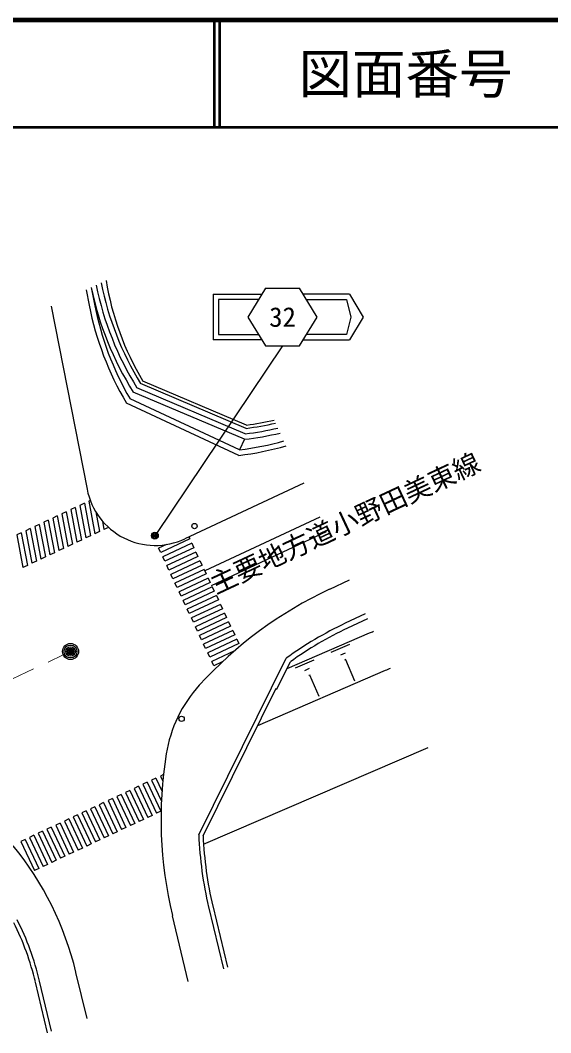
# Model space of a CAD drawing. Units: millimetres, scale not verified. Extents: x 40000 to 680000, y 20000 to 380000.
# Drawn here: x 490626 to 540185, y 285349 to 380000 of the extents above; entities that cross this region are included whole.
import ezdxf
from ezdxf.enums import TextEntityAlignment as Align

# ---------------------------------------------------------------- set-up
doc = ezdxf.new("R2010")
doc.units = ezdxf.units.MM
doc.header["$LTSCALE"] = 1000
doc.header["$PDMODE"] = 32
doc.header["$PDSIZE"] = 500
doc.linetypes.add('CHAIN', pattern=[18.5, 12, -1.5, 3.5, -1.5])
for name, color, linetype, lineweight in [('M-BGD', 7, 'Continuous', 25), ('M-BMK', 2, 'CHAIN', 13), ('M-BMK-SRVR', 3, 'Continuous', 25), ('M-STR-STRC', 7, 'Continuous', 25), ('M-TTL', 2, 'Continuous', 140), ('M-TTL-LINE', 7, 'Continuous', 50)]:
    doc.layers.add(name, color=color, linetype=linetype, lineweight=lineweight)
doc.layers.add('M-OTRS', color=6, linetype='Continuous')
doc.layers.add('M-TTL-TXT', color=7, linetype='Continuous')
doc.styles.add('ＭＳ ゴシック', font='')
doc.styles.get('ＭＳ ゴシック').set_extended_font_data('MS Gothic')

msp = doc.modelspace()

# ---------------------------------------------------------------- linework, layer by layer
at = {"layer": 'M-BGD'}
for p, q in [((497249, 355023), (497555, 353458)), ((496782, 354805), (497065, 353362)), ((493516, 353274), (496865, 336161)), ((511651, 341338), (501526, 345636)), ((511723, 341850), (501868, 346034)), ((511766, 342158), (502078, 346271)), ((511112, 339829), (500889, 344603)), ((511577, 340826), (501185, 345238)), ((511031, 339315), (500536, 344216)), ((511577, 340826), (511112, 339829)), ((517114, 336724), (506003, 331517)), ((497165, 335105), (497034, 335044)), ((495771, 334452), (495350, 334255)), ((495350, 334255), (495921, 331209)), ((495771, 334452), (496342, 331406)), ((496613, 334846), (496192, 334649)), ((496192, 334649), (496763, 331604)), ((496613, 334846), (497184, 331801)), ((497034, 335044), (497605, 331998)), ((493246, 333268), (492825, 333071)), ((493246, 333268), (493817, 330223)), ((494088, 333663), (493667, 333466)), ((493667, 333466), (494238, 330420)), ((494088, 333663), (494659, 330618)), ((494929, 334057), (494508, 333860)), ((494508, 333860), (495080, 330815)), ((494929, 334057), (495500, 331012)), ((497678, 334047), (498026, 332195)), ((498297, 333188), (498446, 332393)), ((518601, 333556), (507861, 328523)), ((491562, 332480), (491142, 332282)), ((491142, 332282), (491713, 329237)), ((491562, 332480), (492134, 329434)), ((492404, 332874), (491983, 332677)), ((491983, 332677), (492554, 329631)), ((492404, 332874), (492975, 329829)), ((492825, 333071), (493396, 330026)), ((498867, 332590), (498446, 332393)), ((490721, 332085), (490300, 331888)), ((490300, 331888), (490871, 328842)), ((490721, 332085), (491292, 329040)), ((496342, 331406), (495921, 331209)), ((497184, 331801), (496763, 331604)), ((498026, 332195), (497605, 331998)), ((506461, 331510), (503745, 330237)), ((506376, 331692), (506461, 331510)), ((508498, 327165), (519235, 332194)), ((494659, 330618), (494238, 330420)), ((495500, 331012), (495080, 330815)), ((504283, 330986), (503554, 330645)), ((503745, 330237), (503554, 330645)), ((506652, 331103), (503936, 329830)), ((506843, 330695), (504127, 329422)), ((506652, 331103), (506843, 330695)), ((492134, 329434), (491713, 329237)), ((492975, 329829), (492554, 329631)), ((493817, 330223), (493396, 330026)), ((504127, 329422), (503936, 329830)), ((507034, 330288), (504318, 329015)), ((507225, 329880), (504509, 328607)), ((507416, 329473), (504700, 328200)), ((507034, 330288), (507225, 329880)), ((507416, 329473), (507607, 329065)), ((491292, 329040), (490871, 328842)), ((504509, 328607), (504318, 329015)), ((507607, 329065), (504891, 327792)), ((507798, 328658), (505082, 327385)), ((507798, 328658), (507989, 328250)), ((504891, 327792), (504700, 328200)), ((507989, 328250), (505273, 326977)), ((508180, 327843), (505463, 326570)), ((508180, 327843), (508371, 327435)), ((521364, 327672), (519501, 326799)), ((505273, 326977), (505082, 327385)), ((505654, 326162), (505464, 326570)), ((508371, 327435), (505654, 326162)), ((508562, 327028), (505845, 325755)), ((508753, 326621), (506036, 325347)), ((508562, 327028), (508753, 326621)), ((506036, 325347), (505845, 325755)), ((508944, 326213), (506227, 324940)), ((509135, 325806), (506418, 324532)), ((508944, 326213), (509135, 325806)), ((506418, 324532), (506227, 324940)), ((509326, 325398), (506609, 324125)), ((509517, 324991), (506800, 323718)), ((509326, 325398), (509517, 324991)), ((506800, 323718), (506609, 324125)), ((509708, 324583), (506991, 323310)), ((509899, 324176), (507182, 322903)), ((510090, 323768), (507373, 322495)), ((509708, 324583), (509899, 324176)), ((510090, 323768), (510281, 323361)), ((522852, 324504), (520987, 323630)), ((523065, 324052), (521199, 323177)), ((507182, 322903), (506991, 323310)), ((510281, 323361), (507564, 322088)), ((510472, 322953), (507755, 321680)), ((510471, 322953), (510662, 322546)), ((507564, 322088), (507373, 322495)), ((510662, 322546), (507946, 321273)), ((510853, 322138), (508137, 320865)), ((510853, 322138), (511044, 321731)), ((515553, 319405), (523248, 322720)), ((507946, 321273), (507755, 321680)), ((511044, 321731), (508328, 320458)), ((510645, 321047), (508519, 320050)), ((519683, 320914), (521427, 321666)), ((507303, 303855), (515471, 320367)), ((508328, 320458), (508137, 320865)), ((508710, 319643), (508519, 320050)), ((509497, 320012), (508710, 319643)), ((514575, 317428), (515864, 320033)), ((516332, 319469), (518076, 320221)), ((520562, 320672), (520998, 320860)), ((520951, 320220), (521060, 320267)), ((521006, 320243), (521861, 318261)), ((512811, 314086), (524752, 319230)), ((517211, 319228), (517647, 319416)), ((517600, 318775), (517709, 318822)), ((517655, 318798), (518510, 316816)), ((507707, 303768), (514523, 317548)), ((507748, 302977), (528719, 312011)), ((502491, 308769), (502083, 308578)), ((502083, 308578), (503356, 305862)), ((502491, 308769), (503764, 306053)), ((503306, 309151), (502898, 308960)), ((502898, 308960), (503813, 307008)), ((503306, 309151), (503866, 307954)), ((504002, 309478), (503713, 309342)), ((503713, 309342), (503940, 308858)), ((500046, 307623), (499638, 307432)), ((500046, 307623), (501319, 304907)), ((500861, 308005), (500453, 307814)), ((500453, 307814), (501726, 305098)), ((500861, 308005), (502134, 305289)), ((501676, 308387), (501268, 308196)), ((501268, 308196), (502541, 305480)), ((501676, 308387), (502949, 305671)), ((498416, 306859), (498008, 306669)), ((498416, 306859), (499689, 304143)), ((499231, 307241), (498823, 307050)), ((498823, 307050), (500096, 304334)), ((499231, 307241), (500504, 304525)), ((499638, 307432), (500911, 304716)), ((496786, 306096), (496379, 305905)), ((496379, 305905), (497652, 303188)), ((496786, 306096), (498059, 303379)), ((497601, 306478), (497193, 306287)), ((497193, 306287), (498467, 303570)), ((497601, 306478), (498874, 303761)), ((498008, 306669), (499281, 303952)), ((503764, 306053), (503356, 305862)), ((494341, 304950), (493934, 304759)), ((494341, 304950), (495614, 302233)), ((495156, 305332), (494749, 305141)), ((494749, 305141), (496022, 302424)), ((495156, 305332), (496429, 302615)), ((495971, 305714), (495564, 305523)), ((495564, 305523), (496837, 302806)), ((495971, 305714), (497244, 302997)), ((501319, 304907), (500911, 304716)), ((502134, 305289), (501726, 305098)), ((502949, 305671), (502541, 305480)), ((492711, 304186), (492304, 303995)), ((492304, 303995), (493577, 301279)), ((492711, 304186), (493984, 301470)), ((493526, 304568), (493119, 304377)), ((493119, 304377), (494392, 301661)), ((493526, 304568), (494799, 301851)), ((493934, 304759), (495207, 302042)), ((499689, 304143), (499281, 303952)), ((500504, 304525), (500096, 304334)), ((491081, 303422), (490674, 303231)), ((490674, 303231), (491947, 300515)), ((491081, 303422), (492354, 300706)), ((491896, 303804), (491489, 303613)), ((491489, 303613), (492762, 300897)), ((491896, 303804), (493169, 301088)), ((497244, 302997), (496837, 302806)), ((498059, 303379), (497652, 303188)), ((498874, 303761), (498467, 303570)), ((495614, 302233), (495207, 302042)), ((496429, 302615), (496022, 302424)), ((493169, 301088), (492762, 300897)), ((493984, 301470), (493577, 301279)), ((494799, 301851), (494392, 301661)), ((492354, 300706), (491947, 300515)), ((506319, 290131), (504842, 296293)), ((509630, 291336), (508246, 297109)), ((510008, 291473), (508635, 297203)), ((496861, 286691), (495829, 290995)), ((493172, 285349), (492035, 290093)), ((493550, 285487), (492424, 290186))]:
    msp.add_line(p, q, dxfattribs=at)
for centre, radius in [((506901, 332717), 250), ((503200, 331818), 322), ((505697, 314695), 250)]:
    msp.add_circle(centre, radius, dxfattribs=at)
for centre, radius, start, end in [((526620, 361146), 30000, 191.77423, 212.02433), ((526620, 361146), 29500, 191.54408, 211.71953), ((526620, 361146), 29000, 191.30576, 211.40663), ((524990, 359980), 26700, 189.27948, 210.89393), ((525525, 358932), 29000, 191.07423, 210.49443), ((525525, 358932), 28500, 191.07423, 210.18383), ((508405, 368646), 27500, 276.77953, 283.22223), ((508405, 368646), 27000, 277.06043, 282.9979), ((508405, 368646), 26700, 277.23293, 282.85917), ((508405, 368646), 28000, 276.50633, 283.43837), ((507469, 368095), 29000, 277.05553, 286.01726), ((507469, 368095), 28500, 277.34343, 285.85553), ((503245, 337403), 6500, 191.07415, 295.11026), ((535844, 291940), 38500, 115.11023, 137.73003), ((536500, 291116), 36025, 115.50719, 125.71335), ((536500, 291116), 35525, 115.50719, 125.5132), ((513358, 345680), 25000, 293.30482, 294.22141), ((513358, 345680), 28800, 293.30482, 294.34466), ((516605, 309428), 12500, 137.73003, 170.85973), ((542275, 305298), 38500, 170.85973, 193.47963), ((542258, 305189), 34980, 182.18668, 193.37566), ((542258, 305189), 34580, 182.35555, 193.37565), ((467138, 284136), 29500, 13.47963, 39.32153), ((467816, 284461), 24865, 13.09242, 26.71009), ((467772, 284445), 25312, 13.11091, 26.94946)]:
    msp.add_arc(centre, radius, start, end, dxfattribs=at)
at = {"layer": 'M-BMK'}
msp.add_line((464252, 306427), (494644, 320671), dxfattribs=at)
at = {"layer": 'M-BMK-SRVR'}
for radius in [750, 600, 450, 300, 150, 100]:
    msp.add_circle((495323, 320989), radius, dxfattribs=at)
msp.add_point((495323, 320989), dxfattribs=at)
at = {"layer": 'M-OTRS'}
msp.add_point((495323, 320989), dxfattribs=at)
at = {"layer": 'M-STR-STRC'}
for p, q in [((513550, 354958), (511891, 352258)), ((513550, 354958), (516713, 354958)), ((518371, 352258), (516713, 354958)), ((508657, 354389), (508657, 350128)), ((508657, 354389), (513200, 354389)), ((521387, 354389), (517063, 354389)), ((521387, 354389), (522675, 352258)), ((509157, 353889), (509157, 350628)), ((512893, 353889), (509157, 353889)), ((517370, 353889), (521105, 353889)), ((521105, 353889), (521507, 352258)), ((511891, 352258), (513550, 349558)), ((516713, 349558), (518371, 352258)), ((521507, 352258), (521105, 350628)), ((522675, 352258), (521387, 350128)), ((509157, 350628), (512893, 350628)), ((521105, 350628), (517370, 350628)), ((515131, 349558), (503284, 331942)), ((513200, 350128), (508657, 350128)), ((513550, 349558), (516713, 349558)), ((517063, 350128), (521387, 350128))]:
    msp.add_line(p, q, dxfattribs=at)
for radius in [150, 120, 90, 60, 30]:
    msp.add_circle((503200, 331818), radius, dxfattribs=at)
msp.add_point((503200, 331818), dxfattribs=at)
at = {"layer": 'M-TTL'}
msp.add_line((680000, 380000), (40000, 380000), dxfattribs=at)
at = {"layer": 'M-TTL-LINE'}
for p, q in [((508747, 380000), (508747, 370000)), ((509247, 380000), (509247, 370000)), ((40000, 370000), (680000, 370000))]:
    msp.add_line(p, q, dxfattribs=at)

# ---------------------------------------------------------------- texts
at = {"layer": 'M-BGD', "style": 'ＭＳ ゴシック'}
msp.add_text('主要地方道小野田美東線', height=1833, rotation=25.094, dxfattribs=at).set_placement((508498, 327165), align=Align.MIDDLE_LEFT)
at = {"layer": 'M-STR-STRC', "style": 'ＭＳ ゴシック'}
msp.add_text('32', height=1833, dxfattribs=at).set_placement((515131, 352258), align=Align.MIDDLE_CENTER)
at = {"layer": 'M-TTL-TXT', "style": 'ＭＳ ゴシック'}
msp.add_text('図面番号', height=3666, dxfattribs=at).set_placement((526622, 375000), align=Align.MIDDLE_CENTER)

doc.saveas('drawing.dxf')
